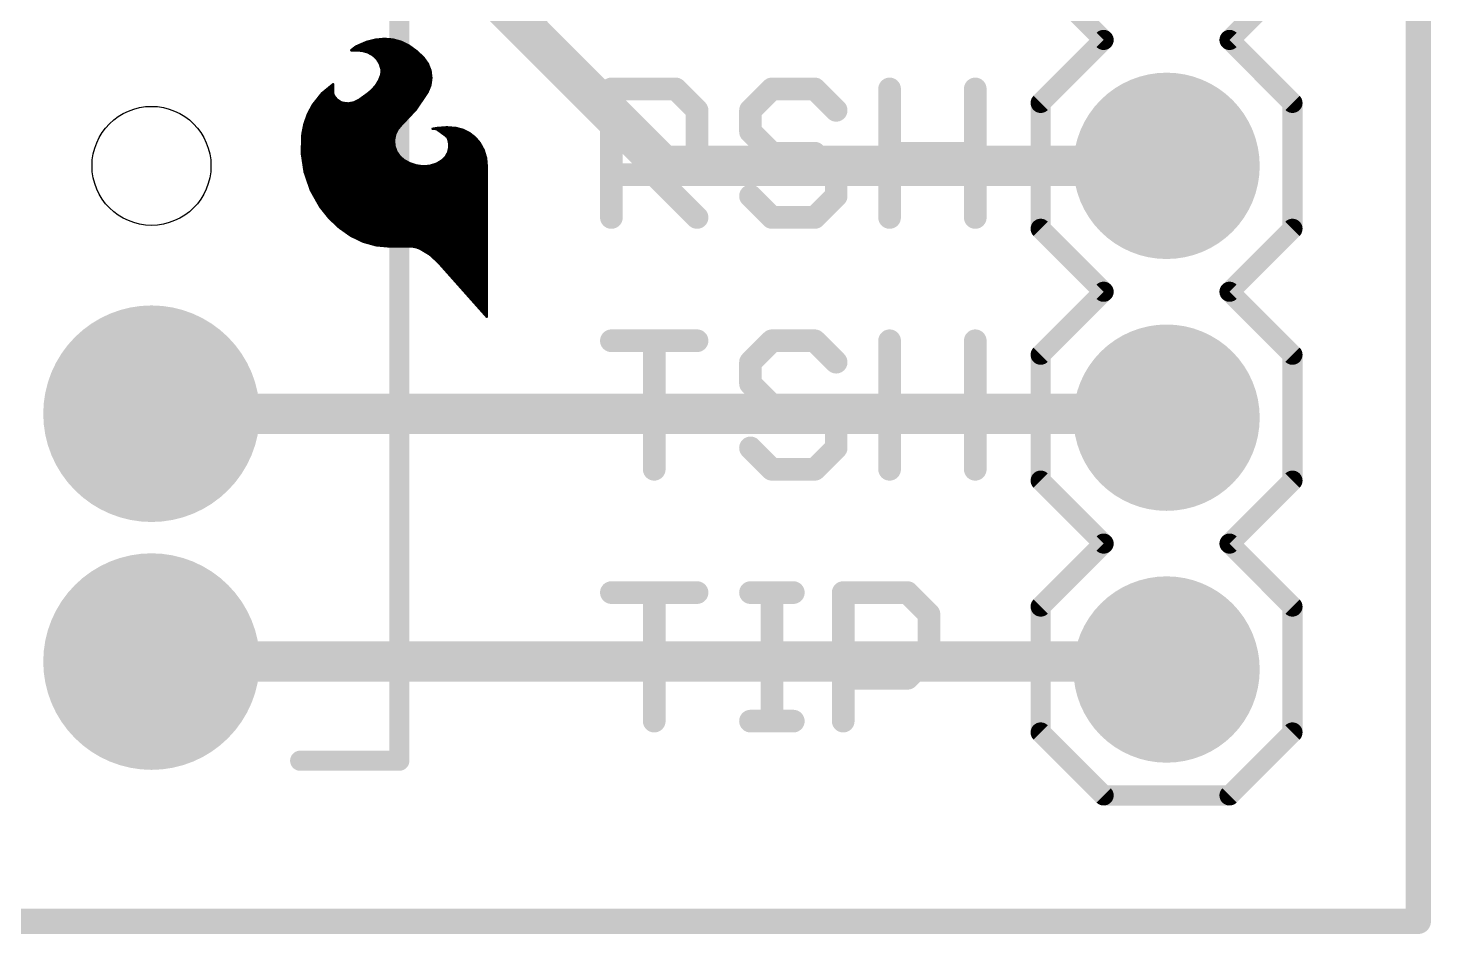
# Model space of a CAD drawing. Extents: x -2.8 to 21.7, y -0.1 to 15.4.
# Drawn here: x 7.56 to 21.72, y -0.13 to 9.01 of the extents above; entities that cross this region are included whole.
import ezdxf

# ---------------------------------------------------------------- set-up
doc = ezdxf.new("R2010")
doc.units = 0
for name, color, linetype in [('1', 12, 'CONTINUOUS'), ('16', 132, 'CONTINUOUS'), ('17', 110, 'CONTINUOUS'), ('20', 53, 'CONTINUOUS'), ('21', 41, 'CONTINUOUS'), ('22', 40, 'CONTINUOUS'), ('24', 53, 'CONTINUOUS'), ('51', 53, 'CONTINUOUS')]:
    doc.layers.add(name, color=color, linetype=linetype)

# ---------------------------------------------------------------- blocks, each defined once
blk = doc.blocks.new('RECT')
blk.add_solid([(-0.5, -0.5), (0.5, -0.5), (-0.5, 0.5), (0.5, 0.5)])
blk = doc.blocks.new('ROUNDP')
at = {"const_width": 0.5}
blk.add_lwpolyline([(0, -0.25, 1), (0, 0.25, 1), (0, -0.25)], format="xyb", dxfattribs=at)

msp = doc.modelspace()

# ---------------------------------------------------------------- linework, layer by layer
at = {"layer": '1'}
for points, const_width in [([(21.59, 15.24), (21.59, 0)], 0.254), ([(11.47, 10.12), (13.97, 7.62)], 0.4064), ([(13.97, 7.62), (19.05, 7.62)], 0.4064), ([(8.81, 5.12), (19.01, 5.12)], 0.4064), ([(19.01, 5.12), (19.05, 5.08)], 0.4064), ([(8.81, 2.62), (18.97, 2.62)], 0.4064), ([(18.97, 2.62), (19.05, 2.54)], 0.4064), ([(21.59, 0), (0, 0)], 0.254)]:
    msp.add_lwpolyline(points, dxfattribs=dict(at, const_width=const_width))
for points, const_width in [([(13.97, 7.7216, 1), (13.97, 7.5184)], 0.2032), ([(13.8982, 7.5482, 1), (14.0418, 7.6918)], 0.2032), ([(19.05, 7.5184, 1), (19.05, 7.7216)], 0.2032), ([(8.81, 5.2216, 1), (8.81, 5.0184)], 0.2032), ([(19.0818, 5.1918, 1), (18.9382, 5.0482)], 0.2032), ([(18.9782, 5.0082, 1), (19.1218, 5.1518)], 0.2032), ([(19.01, 5.0184, 1), (19.01, 5.2216)], 0.2032), ([(8.81, 2.7216, 1), (8.81, 2.5184)], 0.2032), ([(19.0418, 2.6918, 1), (18.8982, 2.5482)], 0.2032), ([(18.97, 2.5184, 1), (18.97, 2.7216)], 0.2032), ([(18.9782, 2.4682, 1), (19.1218, 2.6118)], 0.2032), ([(21.5265, 0, 1), (21.6535, 0)], 0.127), ([(21.59, -0.0635, 1), (21.59, 0.0635)], 0.127)]:
    msp.add_lwpolyline(points, format="xyb", dxfattribs=dict(at, const_width=const_width))
at = {"layer": '16', "const_width": 0.2032}
for points in [[(21.59, 0), (21.59, 15.24)], [(0, 0), (21.59, 0)]]:
    msp.add_lwpolyline(points, dxfattribs=at)
at = {"layer": '16', "const_width": 0.1016}
for points in [[(21.5392, 0, 1), (21.6408, 0)], [(21.59, -0.0508, 1), (21.59, 0.0508)]]:
    msp.add_lwpolyline(points, format="xyb", dxfattribs=at)
at = {"layer": '20', "const_width": 0.2032}
for points in [[(21.59, 0), (21.59, 15.24)], [(0, 0), (21.59, 0)]]:
    msp.add_lwpolyline(points, dxfattribs=at)
at = {"layer": '20', "const_width": 0.1016}
for points in [[(21.5392, 0, 1), (21.6408, 0)], [(21.59, -0.0508, 1), (21.59, 0.0508)]]:
    msp.add_lwpolyline(points, format="xyb", dxfattribs=at)
at = {"layer": '20'}
msp.add_circle((8.81, 7.62), 0.6, dxfattribs=at)
at = {"layer": '21'}
for points, const_width in [([(11.31, 13.62), (11.31, 1.62)], 0.2032), ([(18.415, 8.89), (17.78, 9.525)], 0.2032), ([(20.32, 9.525), (19.685, 8.89)], 0.2032), ([(17.78, 8.255), (18.415, 8.89)], 0.2032), ([(19.685, 8.89), (20.32, 8.255)], 0.2032), ([(13.4493, 7.0993), (13.4493, 8.3958)], 0.2286), ([(13.4493, 8.3958), (14.0976, 8.3958)], 0.2286), ([(14.0976, 8.3958), (14.3136, 8.1797)], 0.2286), ([(15.0687, 8.3958), (14.8526, 8.1797)], 0.2286), ([(15.5008, 8.3958), (15.0687, 8.3958)], 0.2286), ([(15.7169, 8.1797), (15.5008, 8.3958)], 0.2286), ([(16.2559, 7.0993), (16.2559, 8.3958)], 0.2286), ([(17.1202, 8.3958), (17.1202, 7.0993)], 0.2286), ([(17.78, 6.985), (17.78, 8.255)], 0.2032), ([(20.32, 8.255), (20.32, 6.985)], 0.2032), ([(14.3136, 8.1797), (14.3136, 7.7476)], 0.2286), ([(14.8526, 8.1797), (14.8526, 7.9636)], 0.2286), ([(14.8526, 7.9636), (15.0687, 7.7476)], 0.2286), ([(14.3136, 7.7476), (14.0976, 7.5315)], 0.2286), ([(15.0687, 7.7476), (15.5008, 7.7476)], 0.2286), ([(15.5008, 7.7476), (15.7169, 7.5315)], 0.2286), ([(16.2559, 7.7476), (17.1202, 7.7476)], 0.2286), ([(14.0976, 7.5315), (13.4493, 7.5315)], 0.2286), ([(13.8815, 7.5315), (14.3136, 7.0993)], 0.2286), ([(15.7169, 7.5315), (15.7169, 7.3154)], 0.2286), ([(15.0687, 7.0993), (14.8526, 7.3154)], 0.2286), ([(15.7169, 7.3154), (15.5008, 7.0993)], 0.2286), ([(15.5008, 7.0993), (15.0687, 7.0993)], 0.2286), ([(18.415, 6.35), (17.78, 6.985)], 0.2032), ([(20.32, 6.985), (19.685, 6.35)], 0.2032), ([(18.415, 6.35), (17.78, 5.715)], 0.2032), ([(20.32, 5.715), (19.685, 6.35)], 0.2032), ([(13.4493, 5.8558), (14.3136, 5.8558)], 0.2286), ([(13.8815, 4.5593), (13.8815, 5.8558)], 0.2286), ([(15.0687, 5.8558), (14.8526, 5.6397)], 0.2286), ([(15.5008, 5.8558), (15.0687, 5.8558)], 0.2286), ([(15.7169, 5.6397), (15.5008, 5.8558)], 0.2286), ([(16.2559, 4.5593), (16.2559, 5.8558)], 0.2286), ([(17.1202, 5.8558), (17.1202, 4.5593)], 0.2286), ([(17.78, 4.445), (17.78, 5.715)], 0.2032), ([(20.32, 5.715), (20.32, 4.445)], 0.2032), ([(14.8526, 5.6397), (14.8526, 5.4236)], 0.2286), ([(14.8526, 5.4236), (15.0687, 5.2076)], 0.2286), ([(15.0687, 5.2076), (15.5008, 5.2076)], 0.2286), ([(15.5008, 5.2076), (15.7169, 4.9915)], 0.2286), ([(16.2559, 5.2076), (17.1202, 5.2076)], 0.2286), ([(15.7169, 4.9915), (15.7169, 4.7754)], 0.2286), ([(15.0687, 4.5593), (14.8526, 4.7754)], 0.2286), ([(15.7169, 4.7754), (15.5008, 4.5593)], 0.2286), ([(15.5008, 4.5593), (15.0687, 4.5593)], 0.2286), ([(18.415, 3.81), (17.78, 4.445)], 0.2032), ([(20.32, 4.445), (19.685, 3.81)], 0.2032), ([(17.78, 3.175), (18.415, 3.81)], 0.2032), ([(19.685, 3.81), (20.32, 3.175)], 0.2032), ([(13.4493, 3.3158), (14.3136, 3.3158)], 0.2286), ([(13.8815, 2.0193), (13.8815, 3.3158)], 0.2286), ([(14.8526, 3.3158), (15.2847, 3.3158)], 0.2286), ([(15.0687, 2.0193), (15.0687, 3.3158)], 0.2286), ([(15.7881, 2.0193), (15.7881, 3.3158)], 0.2286), ([(15.7881, 3.3158), (16.4364, 3.3158)], 0.2286), ([(16.4364, 3.3158), (16.6524, 3.0997)], 0.2286), ([(17.78, 1.905), (17.78, 3.175)], 0.2032), ([(20.32, 3.175), (20.32, 1.905)], 0.2032), ([(16.6524, 3.0997), (16.6524, 2.6676)], 0.2286), ([(16.6524, 2.6676), (16.4364, 2.4515)], 0.2286), ([(16.4364, 2.4515), (15.7881, 2.4515)], 0.2286), ([(14.8526, 2.0193), (15.2847, 2.0193)], 0.2286), ([(18.415, 1.27), (17.78, 1.905)], 0.2032), ([(20.32, 1.905), (19.685, 1.27)], 0.2032), ([(11.31, 1.62), (10.31, 1.62)], 0.2032), ([(19.685, 1.27), (18.415, 1.27)], 0.2032)]:
    msp.add_lwpolyline(points, dxfattribs=dict(at, const_width=const_width))
for points, const_width in [([(18.4509, 8.8541, 1), (18.3791, 8.9259)], 0.1016), ([(18.3791, 8.8541, 1), (18.4509, 8.9259)], 0.1016), ([(19.7209, 8.9259, 1), (19.6491, 8.8541)], 0.1016), ([(19.6491, 8.9259, 1), (19.7209, 8.8541)], 0.1016), ([(13.4493, 8.453, 1), (13.4493, 8.3387)], 0.1143), ([(13.5065, 8.3958, 1), (13.3922, 8.3958)], 0.1143), ([(14.138, 8.4362, 1), (14.0571, 8.3554)], 0.1143), ([(14.0976, 8.3387, 1), (14.0976, 8.453)], 0.1143), ([(15.0687, 8.453, 1), (15.0687, 8.3387)], 0.1143), ([(15.1091, 8.3554, 1), (15.0283, 8.4362)], 0.1143), ([(15.5412, 8.4362, 1), (15.4604, 8.3554)], 0.1143), ([(15.5008, 8.3387, 1), (15.5008, 8.453)], 0.1143), ([(16.313, 8.3958, 1), (16.1987, 8.3958)], 0.1143), ([(17.1773, 8.3958, 1), (17.063, 8.3958)], 0.1143), ([(17.8308, 8.255, 1), (17.7292, 8.255)], 0.1016), ([(20.3708, 8.255, 1), (20.2692, 8.255)], 0.1016), ([(14.3708, 8.1797, 1), (14.2565, 8.1797)], 0.1143), ([(14.2732, 8.1393, 1), (14.354, 8.2201)], 0.1143), ([(14.9097, 8.1797, 1), (14.7954, 8.1797)], 0.1143), ([(14.8122, 8.2201, 1), (14.893, 8.1393)], 0.1143), ([(15.6765, 8.1393, 1), (15.7573, 8.2201)], 0.1143), ([(17.7441, 8.2909, 1), (17.8159, 8.2191)], 0.1016), ([(20.2841, 8.2191, 1), (20.3559, 8.2909)], 0.1016), ([(14.893, 8.004, 1), (14.8122, 7.9232)], 0.1143), ([(14.7954, 7.9636, 1), (14.9097, 7.9636)], 0.1143), ([(14.2565, 7.7476, 1), (14.3708, 7.7476)], 0.1143), ([(14.354, 7.7071, 1), (14.2732, 7.788)], 0.1143), ([(15.0687, 7.8047, 1), (15.0687, 7.6904)], 0.1143), ([(15.0283, 7.7071, 1), (15.1091, 7.788)], 0.1143), ([(15.5412, 7.788, 1), (15.4604, 7.7071)], 0.1143), ([(15.5008, 7.6904, 1), (15.5008, 7.8047)], 0.1143), ([(16.2559, 7.8047, 1), (16.2559, 7.6904)], 0.1143), ([(17.1202, 7.6904, 1), (17.1202, 7.8047)], 0.1143), ([(13.4493, 7.5886, 1), (13.4493, 7.4743)], 0.1143), ([(13.9219, 7.5719, 1), (13.8411, 7.4911)], 0.1143), ([(14.0976, 7.4743, 1), (14.0976, 7.5886)], 0.1143), ([(15.7741, 7.5315, 1), (15.6598, 7.5315)], 0.1143), ([(14.0571, 7.5719, 1), (14.138, 7.4911)], 0.1143), ([(15.6765, 7.4911, 1), (15.7573, 7.5719)], 0.1143), ([(14.893, 7.3558, 1), (14.8122, 7.275)], 0.1143), ([(15.6598, 7.3154, 1), (15.7741, 7.3154)], 0.1143), ([(15.7573, 7.275, 1), (15.6765, 7.3558)], 0.1143), ([(13.3922, 7.0993, 1), (13.5065, 7.0993)], 0.1143), ([(14.2732, 7.0589, 1), (14.354, 7.1397)], 0.1143), ([(15.0687, 7.1565, 1), (15.0687, 7.0422)], 0.1143), ([(15.0283, 7.0589, 1), (15.1091, 7.1397)], 0.1143), ([(15.4604, 7.1397, 1), (15.5412, 7.0589)], 0.1143), ([(15.5008, 7.0422, 1), (15.5008, 7.1565)], 0.1143), ([(16.1987, 7.0993, 1), (16.313, 7.0993)], 0.1143), ([(17.063, 7.0993, 1), (17.1773, 7.0993)], 0.1143), ([(17.8159, 7.0209, 1), (17.7441, 6.9491)], 0.1016), ([(20.3559, 6.9491, 1), (20.2841, 7.0209)], 0.1016), ([(17.7292, 6.985, 1), (17.8308, 6.985)], 0.1016), ([(20.2692, 6.985, 1), (20.3708, 6.985)], 0.1016), ([(18.4509, 6.3141, 1), (18.3791, 6.3859)], 0.1016), ([(18.3791, 6.3141, 1), (18.4509, 6.3859)], 0.1016), ([(19.7209, 6.3859, 1), (19.6491, 6.3141)], 0.1016), ([(19.6491, 6.3859, 1), (19.7209, 6.3141)], 0.1016), ([(13.4493, 5.913, 1), (13.4493, 5.7987)], 0.1143), ([(13.9386, 5.8558, 1), (13.8243, 5.8558)], 0.1143), ([(14.3136, 5.7987, 1), (14.3136, 5.913)], 0.1143), ([(15.0687, 5.913, 1), (15.0687, 5.7987)], 0.1143), ([(15.1091, 5.8154, 1), (15.0283, 5.8962)], 0.1143), ([(15.5412, 5.8962, 1), (15.4604, 5.8154)], 0.1143), ([(15.5008, 5.7987, 1), (15.5008, 5.913)], 0.1143), ([(16.313, 5.8558, 1), (16.1987, 5.8558)], 0.1143), ([(17.1773, 5.8558, 1), (17.063, 5.8558)], 0.1143), ([(17.8308, 5.715, 1), (17.7292, 5.715)], 0.1016), ([(20.3708, 5.715, 1), (20.2692, 5.715)], 0.1016), ([(14.9097, 5.6397, 1), (14.7954, 5.6397)], 0.1143), ([(14.8122, 5.6801, 1), (14.893, 5.5993)], 0.1143), ([(15.6765, 5.5993, 1), (15.7573, 5.6801)], 0.1143), ([(17.7441, 5.7509, 1), (17.8159, 5.6791)], 0.1016), ([(20.2841, 5.6791, 1), (20.3559, 5.7509)], 0.1016), ([(14.893, 5.464, 1), (14.8122, 5.3832)], 0.1143), ([(14.7954, 5.4236, 1), (14.9097, 5.4236)], 0.1143), ([(15.0687, 5.2647, 1), (15.0687, 5.1504)], 0.1143), ([(15.0283, 5.1671, 1), (15.1091, 5.248)], 0.1143), ([(15.5412, 5.248, 1), (15.4604, 5.1671)], 0.1143), ([(15.5008, 5.1504, 1), (15.5008, 5.2647)], 0.1143), ([(16.2559, 5.2647, 1), (16.2559, 5.1504)], 0.1143), ([(17.1202, 5.1504, 1), (17.1202, 5.2647)], 0.1143), ([(15.7741, 4.9915, 1), (15.6598, 4.9915)], 0.1143), ([(15.6765, 4.9511, 1), (15.7573, 5.0319)], 0.1143), ([(14.893, 4.8158, 1), (14.8122, 4.735)], 0.1143), ([(15.6598, 4.7754, 1), (15.7741, 4.7754)], 0.1143), ([(15.7573, 4.735, 1), (15.6765, 4.8158)], 0.1143), ([(15.0687, 4.6165, 1), (15.0687, 4.5022)], 0.1143), ([(15.5008, 4.5022, 1), (15.5008, 4.6165)], 0.1143), ([(13.8243, 4.5593, 1), (13.9386, 4.5593)], 0.1143), ([(15.0283, 4.5189, 1), (15.1091, 4.5997)], 0.1143), ([(15.4604, 4.5997, 1), (15.5412, 4.5189)], 0.1143), ([(16.1987, 4.5593, 1), (16.313, 4.5593)], 0.1143), ([(17.063, 4.5593, 1), (17.1773, 4.5593)], 0.1143), ([(17.8159, 4.4809, 1), (17.7441, 4.4091)], 0.1016), ([(20.3559, 4.4091, 1), (20.2841, 4.4809)], 0.1016), ([(17.7292, 4.445, 1), (17.8308, 4.445)], 0.1016), ([(20.2692, 4.445, 1), (20.3708, 4.445)], 0.1016), ([(18.4509, 3.7741, 1), (18.3791, 3.8459)], 0.1016), ([(18.3791, 3.7741, 1), (18.4509, 3.8459)], 0.1016), ([(19.7209, 3.8459, 1), (19.6491, 3.7741)], 0.1016), ([(19.6491, 3.8459, 1), (19.7209, 3.7741)], 0.1016), ([(13.4493, 3.373, 1), (13.4493, 3.2587)], 0.1143), ([(13.9386, 3.3158, 1), (13.8243, 3.3158)], 0.1143), ([(14.3136, 3.2587, 1), (14.3136, 3.373)], 0.1143), ([(14.8526, 3.373, 1), (14.8526, 3.2587)], 0.1143), ([(15.1258, 3.3158, 1), (15.0115, 3.3158)], 0.1143), ([(15.2847, 3.2587, 1), (15.2847, 3.373)], 0.1143), ([(15.7881, 3.373, 1), (15.7881, 3.2587)], 0.1143), ([(15.8452, 3.3158, 1), (15.7309, 3.3158)], 0.1143), ([(16.4768, 3.3562, 1), (16.3959, 3.2754)], 0.1143), ([(16.4364, 3.2587, 1), (16.4364, 3.373)], 0.1143), ([(17.8308, 3.175, 1), (17.7292, 3.175)], 0.1016), ([(17.7441, 3.2109, 1), (17.8159, 3.1391)], 0.1016), ([(20.3708, 3.175, 1), (20.2692, 3.175)], 0.1016), ([(20.2841, 3.1391, 1), (20.3559, 3.2109)], 0.1016), ([(16.7096, 3.0997, 1), (16.5953, 3.0997)], 0.1143), ([(16.612, 3.0593, 1), (16.6928, 3.1401)], 0.1143), ([(16.5953, 2.6676, 1), (16.7096, 2.6676)], 0.1143), ([(16.6928, 2.6271, 1), (16.612, 2.708)], 0.1143), ([(15.7881, 2.5086, 1), (15.7881, 2.3943)], 0.1143), ([(16.3959, 2.4919, 1), (16.4768, 2.4111)], 0.1143), ([(16.4364, 2.3943, 1), (16.4364, 2.5086)], 0.1143), ([(14.8526, 2.0765, 1), (14.8526, 1.9622)], 0.1143), ([(15.2847, 1.9622, 1), (15.2847, 2.0765)], 0.1143), ([(13.8243, 2.0193, 1), (13.9386, 2.0193)], 0.1143), ([(15.0115, 2.0193, 1), (15.1258, 2.0193)], 0.1143), ([(15.7309, 2.0193, 1), (15.8452, 2.0193)], 0.1143), ([(17.8159, 1.9409, 1), (17.7441, 1.8691)], 0.1016), ([(20.3559, 1.8691, 1), (20.2841, 1.9409)], 0.1016), ([(17.7292, 1.905, 1), (17.8308, 1.905)], 0.1016), ([(20.2692, 1.905, 1), (20.3708, 1.905)], 0.1016), ([(10.31, 1.6708, 1), (10.31, 1.5692)], 0.1016), ([(11.31, 1.5692, 1), (11.31, 1.6708)], 0.1016), ([(11.2592, 1.62, 1), (11.3608, 1.62)], 0.1016), ([(18.415, 1.3208, 1), (18.415, 1.2192)], 0.1016), ([(18.3791, 1.2341, 1), (18.4509, 1.3059)], 0.1016), ([(19.6491, 1.3059, 1), (19.7209, 1.2341)], 0.1016), ([(19.685, 1.2192, 1), (19.685, 1.3208)], 0.1016)]:
    msp.add_lwpolyline(points, format="xyb", dxfattribs=dict(at, const_width=const_width))
at = {"layer": '22', "const_width": 0.0254}
for points in [[(10.8864, 8.7859), (10.8254, 8.7859)], [(10.8254, 8.7859), (10.8255, 8.7859)], [(10.8255, 8.7859), (10.828, 8.7884)], [(10.828, 8.7884), (10.8715, 8.8222)], [(10.828, 8.7884), (11.467, 8.7884)], [(10.8606, 8.8138), (11.4318, 8.8138)], [(10.8715, 8.8222), (10.9219, 8.8443)], [(10.9393, 8.78), (10.8864, 8.7859)], [(10.9103, 8.8392), (11.3918, 8.8392)], [(10.9219, 8.8443), (10.9575, 8.8595)], [(10.9905, 8.7655), (10.9393, 8.78)], [(10.9575, 8.8595), (10.9804, 8.8697)], [(10.969, 8.8646), (11.3408, 8.8646)], [(10.9804, 8.8697), (11.0682, 8.8917)], [(11.0413, 8.7385), (10.9905, 8.7655)], [(10.9952, 8.763), (11.4981, 8.763)], [(11.0616, 8.89), (11.258, 8.89)], [(11.0682, 8.8917), (11.1582, 8.9002)], [(11.1582, 8.9002), (11.2451, 8.8936)], [(11.2451, 8.8936), (11.3291, 8.8704)], [(11.3291, 8.8704), (11.4071, 8.8316)], [(11.4071, 8.8316), (11.4848, 8.7756)], [(11.4848, 8.7756), (11.5544, 8.7097)], [(11.0833, 8.6993), (11.0413, 8.7385)], [(11.0423, 8.7376), (11.5249, 8.7376)], [(11.0694, 8.7122), (11.5518, 8.7122)], [(11.1136, 8.6504), (11.0833, 8.6993)], [(11.091, 8.6868), (11.5708, 8.6868)], [(11.1068, 8.6614), (11.5889, 8.6614)], [(11.1302, 8.5954), (11.1136, 8.6504)], [(11.118, 8.636), (11.6027, 8.636)], [(11.5544, 8.7097), (11.5975, 8.6493)], [(11.5975, 8.6493), (11.6243, 8.5801)], [(11.1036, 8.4778), (11.1251, 8.5293)], [(11.106, 8.4836), (11.6298, 8.4836)], [(11.1166, 8.509), (11.6326, 8.509)], [(11.1251, 8.5293), (11.1316, 8.562)], [(11.1256, 8.6106), (11.6125, 8.6106)], [(11.1261, 8.5344), (11.6296, 8.5344)], [(11.1316, 8.562), (11.1302, 8.5954)], [(11.1306, 8.5852), (11.6223, 8.5852)], [(11.1312, 8.5598), (11.6267, 8.5598)], [(11.6329, 8.5064), (11.623, 8.4329)], [(11.6243, 8.5801), (11.6329, 8.5064)], [(10.4393, 8.2372), (10.5299, 8.3509)], [(10.5299, 8.3509), (10.6425, 8.443)], [(10.5369, 8.3566), (10.6425, 8.3566)], [(10.5679, 8.382), (10.6425, 8.382)], [(10.599, 8.4074), (10.6425, 8.4074)], [(10.63, 8.4328), (10.6425, 8.4328)], [(10.6425, 8.443), (10.6425, 8.3541)], [(10.6425, 8.3541), (10.6445, 8.3396)], [(10.6445, 8.3396), (10.6502, 8.3261)], [(10.9042, 8.2855), (10.9956, 8.3515)], [(10.9956, 8.3515), (11.038, 8.3879)], [(11.0015, 8.3566), (11.5899, 8.3566)], [(11.0311, 8.382), (11.6022, 8.382)], [(11.038, 8.3879), (11.0743, 8.4303)], [(11.0547, 8.4074), (11.6126, 8.4074)], [(11.0743, 8.4303), (11.1036, 8.4778)], [(11.0758, 8.4328), (11.6229, 8.4328)], [(11.0915, 8.4582), (11.6264, 8.4582)], [(11.595, 8.3642), (11.4764, 8.1884)], [(11.623, 8.4329), (11.595, 8.3642)], [(10.3892, 8.1438), (10.4393, 8.2372)], [(10.4216, 8.2042), (11.4871, 8.2042)], [(10.4352, 8.2296), (11.5042, 8.2296)], [(10.4535, 8.255), (10.7391, 8.255)], [(10.4737, 8.2804), (10.6929, 8.2804)], [(10.494, 8.3058), (10.6666, 8.3058)], [(10.5142, 8.3312), (10.648, 8.3312)], [(10.6502, 8.3261), (10.6798, 8.2894)], [(10.6798, 8.2894), (10.7187, 8.2626)], [(10.7187, 8.2626), (10.7391, 8.255)], [(10.7391, 8.255), (10.7963, 8.2489)], [(10.7963, 8.2489), (10.8529, 8.2593)], [(10.8296, 8.255), (11.5213, 8.255)], [(10.8529, 8.2593), (10.9042, 8.2855)], [(10.8942, 8.2804), (11.5385, 8.2804)], [(10.9323, 8.3058), (11.5556, 8.3058)], [(10.9675, 8.3312), (11.5727, 8.3312)], [(10.3534, 8.044), (10.3892, 8.1438)], [(10.3653, 8.0772), (11.3716, 8.0772)], [(10.3744, 8.1026), (11.3956, 8.1026)], [(10.3835, 8.128), (11.4195, 8.128)], [(10.3943, 8.1534), (11.4434, 8.1534)], [(10.408, 8.1788), (11.4674, 8.1788)], [(11.4764, 8.1884), (11.3309, 8.034)], [(10.3267, 7.7472), (10.3327, 7.94)], [(10.3322, 7.9248), (11.2651, 7.9248)], [(10.3327, 7.94), (10.3534, 8.044)], [(10.3347, 7.9502), (11.274, 7.9502)], [(10.3398, 7.9756), (11.2862, 7.9756)], [(10.3448, 8.001), (11.3028, 8.001)], [(10.3499, 8.0264), (11.3244, 8.0264)], [(10.3562, 8.0518), (11.3477, 8.0518)], [(11.2671, 7.9358), (11.2564, 7.8777)], [(11.2926, 7.9891), (11.2671, 7.9358)], [(11.3309, 8.034), (11.2926, 7.9891)], [(11.6458, 7.9934), (11.6941, 8.001)], [(11.6635, 7.9951), (11.6458, 7.9934)], [(11.6809, 7.9916), (11.6635, 7.9951)], [(11.6966, 7.9832), (11.6809, 7.9916)], [(11.6941, 8.001), (11.7881, 8.0084)], [(11.6941, 8.001), (11.8821, 8.001)], [(11.7805, 7.9223), (11.6966, 7.9832)], [(11.7071, 7.9756), (11.9661, 7.9756)], [(11.7421, 7.9502), (12.0172, 7.9502)], [(11.7771, 7.9248), (12.0498, 7.9248)], [(11.7943, 7.9089), (11.7805, 7.9223)], [(11.7881, 8.0084), (11.8821, 8.001)], [(11.8821, 8.001), (11.952, 7.9826)], [(11.952, 7.9826), (12.0168, 7.9505)], [(12.0168, 7.9505), (12.0738, 7.9061)], [(10.3275, 7.7724), (11.2773, 7.7724)], [(10.3283, 7.7978), (11.2684, 7.7978)], [(10.329, 7.8232), (11.2606, 7.8232)], [(10.3298, 7.8486), (11.2586, 7.8486)], [(10.3306, 7.874), (11.2567, 7.874)], [(10.3314, 7.8994), (11.2604, 7.8994)], [(11.2564, 7.8777), (11.261, 7.8188)], [(11.261, 7.8188), (11.2806, 7.7631)], [(11.8033, 7.8918), (11.7943, 7.9089)], [(11.7993, 7.8994), (12.0796, 7.8994)], [(11.8132, 7.8473), (11.8033, 7.8918)], [(11.8033, 7.7572), (11.8132, 7.8017)], [(11.8067, 7.7724), (12.1626, 7.7724)], [(11.8073, 7.874), (12.1012, 7.874)], [(11.8124, 7.7978), (12.15, 7.7978)], [(11.8129, 7.8486), (12.1222, 7.8486)], [(11.8132, 7.8017), (11.8132, 7.8473)], [(11.8132, 7.8232), (12.1361, 7.8232)], [(12.0738, 7.9061), (12.1208, 7.8511)], [(12.1208, 7.8511), (12.1609, 7.7779)], [(12.1609, 7.7779), (12.1849, 7.698)], [(10.3555, 7.5565), (10.3267, 7.7472)], [(10.3267, 7.747), (11.2916, 7.747)], [(10.3305, 7.7216), (11.309, 7.7216)], [(10.3344, 7.6962), (11.3351, 7.6962)], [(10.3382, 7.6708), (11.3683, 7.6708)], [(10.3421, 7.6454), (11.4155, 7.6454)], [(11.2806, 7.7631), (11.314, 7.7144)], [(11.314, 7.7144), (11.3588, 7.6759)], [(11.3588, 7.6759), (11.4152, 7.6455)], [(11.4152, 7.6455), (11.4759, 7.625)], [(11.6132, 7.6186), (11.684, 7.6402)], [(11.684, 7.6402), (11.7474, 7.6784)], [(11.6926, 7.6454), (12.1893, 7.6454)], [(11.7348, 7.6708), (12.1872, 7.6708)], [(11.7474, 7.6784), (11.7811, 7.7138)], [(11.7644, 7.6962), (12.1851, 7.6962)], [(11.7811, 7.7138), (11.8033, 7.7572)], [(11.7851, 7.7216), (12.1779, 7.7216)], [(11.7981, 7.747), (12.1702, 7.747)], [(12.1849, 7.698), (12.1919, 7.6149)], [(10.3459, 7.62), (11.5072, 7.62)], [(10.3498, 7.5946), (12.1919, 7.5946)], [(10.3536, 7.5692), (12.1919, 7.5692)], [(10.4183, 7.3741), (10.3555, 7.5565)], [(10.3599, 7.5438), (12.1919, 7.5438)], [(10.3686, 7.5184), (12.1919, 7.5184)], [(10.3774, 7.493), (12.1919, 7.493)], [(11.4759, 7.625), (11.5392, 7.6149)], [(11.5392, 7.6149), (11.6132, 7.6186)], [(11.6178, 7.62), (12.1915, 7.62)], [(12.1919, 7.6149), (12.1919, 6.0985)], [(10.3861, 7.4676), (12.1919, 7.4676)], [(10.3949, 7.4422), (12.1919, 7.4422)], [(10.4036, 7.4168), (12.1919, 7.4168)], [(10.4124, 7.3914), (12.1919, 7.3914)], [(10.513, 7.206), (10.4183, 7.3741)], [(10.4229, 7.366), (12.1919, 7.366)], [(10.4372, 7.3406), (12.1919, 7.3406)], [(10.4515, 7.3152), (12.1919, 7.3152)], [(10.4658, 7.2898), (12.1919, 7.2898)], [(10.4801, 7.2644), (12.1919, 7.2644)], [(10.4944, 7.239), (12.1919, 7.239)], [(10.5087, 7.2136), (12.1919, 7.2136)], [(10.6014, 7.0953), (10.513, 7.206)], [(10.5272, 7.1882), (12.1919, 7.1882)], [(10.5475, 7.1628), (12.1919, 7.1628)], [(10.5678, 7.1374), (12.1919, 7.1374)], [(10.5881, 7.112), (12.1919, 7.112)], [(10.7046, 6.9981), (10.6014, 7.0953)], [(10.6107, 7.0866), (12.1919, 7.0866)], [(10.6376, 7.0612), (12.1919, 7.0612)], [(10.6646, 7.0358), (12.1919, 7.0358)], [(10.6915, 7.0104), (12.1919, 7.0104)], [(10.8203, 6.9164), (10.7046, 6.9981)], [(10.7232, 6.985), (12.1919, 6.985)], [(10.7591, 6.9596), (12.1919, 6.9596)], [(10.7951, 6.9342), (12.1919, 6.9342)], [(10.9433, 6.8564), (10.8203, 6.9164)], [(10.8359, 6.9088), (12.1919, 6.9088)], [(10.888, 6.8834), (12.1919, 6.8834)], [(10.9401, 6.858), (12.1919, 6.858)], [(11.0752, 6.8196), (10.9433, 6.8564)], [(11.0286, 6.8326), (12.1919, 6.8326)], [(11.2115, 6.8072), (11.0752, 6.8196)], [(11.4401, 6.8072), (11.2115, 6.8072)], [(11.2115, 6.8072), (12.1919, 6.8072)], [(11.4791, 6.8004), (11.4401, 6.8072)], [(11.5163, 6.7869), (11.4791, 6.8004)], [(11.6175, 6.7267), (11.5163, 6.7869)], [(11.5249, 6.7818), (12.1919, 6.7818)], [(11.5676, 6.7564), (12.1919, 6.7564)], [(11.6103, 6.731), (12.1919, 6.731)], [(11.7043, 6.6472), (11.6175, 6.7267)], [(11.6406, 6.7056), (12.1919, 6.7056)], [(11.6683, 6.6802), (12.1919, 6.6802)], [(11.696, 6.6548), (12.1919, 6.6548)], [(12.1919, 6.0985), (11.7043, 6.6472)], [(11.7201, 6.6294), (12.1919, 6.6294)], [(11.7427, 6.604), (12.1919, 6.604)], [(11.7653, 6.5786), (12.1919, 6.5786)], [(11.7878, 6.5532), (12.1919, 6.5532)], [(11.8104, 6.5278), (12.1919, 6.5278)], [(11.833, 6.5024), (12.1919, 6.5024)], [(11.8556, 6.477), (12.1919, 6.477)], [(11.8781, 6.4516), (12.1919, 6.4516)], [(11.9007, 6.4262), (12.1919, 6.4262)], [(11.9233, 6.4008), (12.1919, 6.4008)], [(11.9458, 6.3754), (12.1919, 6.3754)], [(11.9684, 6.35), (12.1919, 6.35)], [(11.991, 6.3246), (12.1919, 6.3246)], [(12.0136, 6.2992), (12.1919, 6.2992)], [(12.0361, 6.2738), (12.1919, 6.2738)], [(12.0587, 6.2484), (12.1919, 6.2484)], [(12.0813, 6.223), (12.1919, 6.223)], [(12.1038, 6.1976), (12.1919, 6.1976)], [(12.1264, 6.1722), (12.1919, 6.1722)], [(12.149, 6.1468), (12.1919, 6.1468)], [(12.1716, 6.1214), (12.1919, 6.1214)]]:
    msp.add_lwpolyline(points, dxfattribs=at)
at = {"layer": '22', "const_width": 0.0127}
for points in [[(10.8254, 8.7922, 1), (10.8254, 8.7796)], [(10.8254, 8.7922, 1), (10.8254, 8.7796)], [(10.821, 8.7904, 1), (10.83, 8.7814)], [(10.828, 8.7948, 1), (10.828, 8.7821)], [(10.8241, 8.7934, 1), (10.8319, 8.7834)], [(10.8325, 8.7839, 1), (10.8235, 8.7929)], [(10.8255, 8.7796, 1), (10.8255, 8.7922)], [(10.8606, 8.8201, 1), (10.8606, 8.8075)], [(10.8689, 8.828, 1), (10.874, 8.8164)], [(10.8754, 8.8172, 1), (10.8676, 8.8272)], [(10.8871, 8.7922, 1), (10.8857, 8.7796)], [(10.8864, 8.7796, 1), (10.8864, 8.7922)], [(10.9103, 8.8455, 1), (10.9103, 8.8329)], [(10.9194, 8.8501, 1), (10.9244, 8.8385)], [(10.9244, 8.8385, 1), (10.9194, 8.8501)], [(10.941, 8.7861, 1), (10.9376, 8.7739)], [(10.9386, 8.7737, 1), (10.94, 8.7863)], [(10.9549, 8.8653, 1), (10.9601, 8.8537)], [(10.96, 8.8537, 1), (10.955, 8.8653)], [(10.969, 8.871, 1), (10.969, 8.8583)], [(10.9789, 8.8759, 1), (10.9819, 8.8635)], [(10.983, 8.8639, 1), (10.9778, 8.8755)], [(10.9935, 8.7711, 1), (10.9875, 8.7599)], [(10.9888, 8.7594, 1), (10.9922, 8.7716)], [(10.9952, 8.7693, 1), (10.9952, 8.7567)], [(11.0616, 8.8963, 1), (11.0616, 8.8837)], [(11.0675, 8.898, 1), (11.0688, 8.8853)], [(11.0697, 8.8855, 1), (11.0666, 8.8978)], [(11.1587, 8.9065, 1), (11.1577, 8.8939)], [(11.1588, 8.8939, 1), (11.1576, 8.9065)], [(11.2468, 8.8997, 1), (11.2434, 8.8875)], [(11.2446, 8.8872, 1), (11.2456, 8.8999)], [(11.258, 8.8837, 1), (11.258, 8.8963)], [(11.3319, 8.8761, 1), (11.3263, 8.8647)], [(11.3274, 8.8643, 1), (11.3308, 8.8765)], [(11.3408, 8.8583, 1), (11.3408, 8.871)], [(11.3918, 8.8329, 1), (11.3918, 8.8455)], [(11.4108, 8.8368, 1), (11.4034, 8.8264)], [(11.4043, 8.8259, 1), (11.4099, 8.8373)], [(11.4318, 8.8075, 1), (11.4318, 8.8201)], [(11.467, 8.7821, 1), (11.467, 8.7948)], [(11.4892, 8.7802, 1), (11.4804, 8.7709)], [(11.4811, 8.7704, 1), (11.4885, 8.7807)], [(11.4981, 8.7567, 1), (11.4981, 8.7693)], [(11.0456, 8.7432, 1), (11.0369, 8.7339)], [(11.0423, 8.7439, 1), (11.0423, 8.7313)], [(11.0383, 8.7329, 1), (11.0442, 8.7441)], [(11.0694, 8.7186, 1), (11.0694, 8.7059)], [(11.0887, 8.7026, 1), (11.0779, 8.6959)], [(11.0789, 8.6946, 1), (11.0876, 8.7039)], [(11.091, 8.6931, 1), (11.091, 8.6805)], [(11.1068, 8.6677, 1), (11.1068, 8.6551)], [(11.1197, 8.6523, 1), (11.1075, 8.6486)], [(11.1082, 8.6471, 1), (11.119, 8.6538)], [(11.118, 8.6424, 1), (11.118, 8.6297)], [(11.5249, 8.7313, 1), (11.5249, 8.7439)], [(11.5596, 8.7134, 1), (11.5492, 8.706)], [(11.55, 8.7051, 1), (11.5588, 8.7143)], [(11.5518, 8.7059, 1), (11.5518, 8.7186)], [(11.5708, 8.6805, 1), (11.5708, 8.6931)], [(11.5889, 8.6551, 1), (11.5889, 8.6677)], [(11.6035, 8.6516, 1), (11.5916, 8.647)], [(11.5924, 8.6456, 1), (11.6027, 8.653)], [(11.6027, 8.6297, 1), (11.6027, 8.6424)], [(11.106, 8.49, 1), (11.106, 8.4773)], [(11.1166, 8.5153, 1), (11.1166, 8.5027)], [(11.1189, 8.5305, 1), (11.1313, 8.5281)], [(11.131, 8.5269, 1), (11.1192, 8.5317)], [(11.1256, 8.6169, 1), (11.1256, 8.6043)], [(11.1261, 8.5407, 1), (11.1261, 8.5281)], [(11.1365, 8.5957, 1), (11.1239, 8.5951)], [(11.1241, 8.5936, 1), (11.1363, 8.5972)], [(11.1306, 8.5915, 1), (11.1306, 8.5789)], [(11.1312, 8.5662, 1), (11.1312, 8.5535)], [(11.1253, 8.5618, 1), (11.138, 8.5623)], [(11.1378, 8.5608, 1), (11.1254, 8.5633)], [(11.6125, 8.6043, 1), (11.6125, 8.6169)], [(11.6306, 8.5809, 1), (11.618, 8.5794)], [(11.6183, 8.5778, 1), (11.6302, 8.5824)], [(11.6223, 8.5789, 1), (11.6223, 8.5915)], [(11.6392, 8.5056, 1), (11.6266, 8.5073)], [(11.6266, 8.5057, 1), (11.6392, 8.5072)], [(11.6267, 8.5535, 1), (11.6267, 8.5662)], [(11.6296, 8.5281, 1), (11.6296, 8.5407)], [(11.6298, 8.4773, 1), (11.6298, 8.49)], [(11.6326, 8.5027, 1), (11.6326, 8.5153)], [(10.5259, 8.3558, 1), (10.534, 8.346)], [(10.5349, 8.347, 1), (10.525, 8.3549)], [(10.5369, 8.3629, 1), (10.5369, 8.3503)], [(10.5679, 8.3883, 1), (10.5679, 8.3757)], [(10.599, 8.4138, 1), (10.599, 8.4011)], [(10.63, 8.4391, 1), (10.63, 8.4265)], [(10.6488, 8.355, 1), (10.6362, 8.3532)], [(10.6488, 8.443, 1), (10.6362, 8.443)], [(10.6362, 8.3541, 1), (10.6488, 8.3541)], [(10.6503, 8.3421, 1), (10.6386, 8.3371)], [(10.6465, 8.4381, 1), (10.6385, 8.4479)], [(10.6425, 8.4265, 1), (10.6425, 8.4391)], [(10.6425, 8.4011, 1), (10.6425, 8.4138)], [(10.6425, 8.3757, 1), (10.6425, 8.3883)], [(10.6425, 8.3503, 1), (10.6425, 8.3629)], [(10.9915, 8.3563, 1), (10.9997, 8.3467)], [(10.9993, 8.3464, 1), (10.9919, 8.3566)], [(11.0015, 8.3629, 1), (11.0015, 8.3503)], [(11.0311, 8.3883, 1), (11.0311, 8.3757)], [(11.0331, 8.392, 1), (11.0428, 8.3838)], [(11.0421, 8.3831, 1), (11.0338, 8.3927)], [(11.0547, 8.4138, 1), (11.0547, 8.4011)], [(11.0689, 8.4336, 1), (11.0797, 8.427)], [(11.0758, 8.4391, 1), (11.0758, 8.4265)], [(11.0791, 8.4262, 1), (11.0695, 8.4344)], [(11.0915, 8.4645, 1), (11.0915, 8.4519)], [(11.0978, 8.4802, 1), (11.1095, 8.4753)], [(11.109, 8.4745, 1), (11.0982, 8.4811)], [(11.5891, 8.3666, 1), (11.6009, 8.3618)], [(11.6003, 8.3606, 1), (11.5897, 8.3678)], [(11.5899, 8.3503, 1), (11.5899, 8.3629)], [(11.6022, 8.3757, 1), (11.6022, 8.3883)], [(11.6126, 8.4011, 1), (11.6126, 8.4138)], [(11.6167, 8.4338, 1), (11.6293, 8.4321)], [(11.6288, 8.4305, 1), (11.6171, 8.4353)], [(11.6229, 8.4265, 1), (11.6229, 8.4391)], [(11.6264, 8.4519, 1), (11.6264, 8.4645)], [(10.4216, 8.2105, 1), (10.4216, 8.1979)], [(10.4352, 8.2359, 1), (10.4352, 8.2233)], [(10.4343, 8.2412, 1), (10.4443, 8.2332)], [(10.4449, 8.2342, 1), (10.4337, 8.2402)], [(10.4535, 8.2614, 1), (10.4535, 8.2487)], [(10.4737, 8.2867, 1), (10.4737, 8.2741)], [(10.494, 8.3121, 1), (10.494, 8.2995)], [(10.5142, 8.3376, 1), (10.5142, 8.3249)], [(10.6382, 8.3387, 1), (10.6508, 8.3404)], [(10.6551, 8.3301, 1), (10.6453, 8.3221)], [(10.6444, 8.3236, 1), (10.656, 8.3286)], [(10.648, 8.3249, 1), (10.648, 8.3376)], [(10.6666, 8.2995, 1), (10.6666, 8.3121)], [(10.6834, 8.2946, 1), (10.6762, 8.2841)], [(10.6749, 8.2854, 1), (10.6848, 8.2934)], [(10.6929, 8.2741, 1), (10.6929, 8.2867)], [(10.7209, 8.2686, 1), (10.7165, 8.2566)], [(10.7151, 8.2574, 1), (10.7223, 8.2678)], [(10.7398, 8.2613, 1), (10.7384, 8.2487)], [(10.7369, 8.249, 1), (10.7413, 8.261)], [(10.7391, 8.2487, 1), (10.7391, 8.2614)], [(10.7952, 8.2551, 1), (10.7975, 8.2426)], [(10.7957, 8.2425, 1), (10.797, 8.2552)], [(10.8296, 8.2614, 1), (10.8296, 8.2487)], [(10.85, 8.265, 1), (10.8558, 8.2537)], [(10.8541, 8.2531, 1), (10.8518, 8.2656)], [(10.8942, 8.2867, 1), (10.8942, 8.2741)], [(10.9005, 8.2906, 1), (10.9079, 8.2804)], [(10.9071, 8.2798, 1), (10.9013, 8.2912)], [(10.9323, 8.3121, 1), (10.9323, 8.2995)], [(10.9675, 8.3376, 1), (10.9675, 8.3249)], [(11.4871, 8.1979, 1), (11.4871, 8.2105)], [(11.5042, 8.2233, 1), (11.5042, 8.2359)], [(11.5213, 8.2487, 1), (11.5213, 8.2614)], [(11.5385, 8.2741, 1), (11.5385, 8.2867)], [(11.5556, 8.2995, 1), (11.5556, 8.3121)], [(11.5727, 8.3249, 1), (11.5727, 8.3376)], [(10.3653, 8.0836, 1), (10.3653, 8.0709)], [(10.3744, 8.109, 1), (10.3744, 8.0963)], [(10.3835, 8.1343, 1), (10.3835, 8.1217)], [(10.3836, 8.1468, 1), (10.3948, 8.1408)], [(10.3951, 8.1416, 1), (10.3832, 8.1459)], [(10.3943, 8.1597, 1), (10.3943, 8.1471)], [(10.408, 8.1852, 1), (10.408, 8.1725)], [(11.3716, 8.0709, 1), (11.3716, 8.0836)], [(11.3956, 8.0963, 1), (11.3956, 8.109)], [(11.4195, 8.1217, 1), (11.4195, 8.1343)], [(11.4434, 8.1471, 1), (11.4434, 8.1597)], [(11.4674, 8.1725, 1), (11.4674, 8.1852)], [(11.4711, 8.1919, 1), (11.4816, 8.1848)], [(11.481, 8.184, 1), (11.4718, 8.1927)], [(10.3322, 7.9312, 1), (10.3322, 7.9184)], [(10.3265, 7.9412, 1), (10.3389, 7.9388)], [(10.339, 7.9398, 1), (10.3264, 7.9402)], [(10.3347, 7.9566, 1), (10.3347, 7.9439)], [(10.3398, 7.982, 1), (10.3398, 7.9692)], [(10.3448, 8.0074, 1), (10.3448, 7.9947)], [(10.3499, 8.0328, 1), (10.3499, 8.0201)], [(10.3596, 8.0427, 1), (10.3471, 8.0452)], [(10.3474, 8.0461, 1), (10.3593, 8.0418)], [(10.3562, 8.0581, 1), (10.3562, 8.0455)], [(11.2614, 7.9385, 1), (11.2729, 7.933)], [(11.2734, 7.9346, 1), (11.2609, 7.9369)], [(11.2651, 7.9184, 1), (11.2651, 7.9312)], [(11.274, 7.9439, 1), (11.274, 7.9566)], [(11.2877, 7.9932, 1), (11.2974, 7.9849)], [(11.2862, 7.9692, 1), (11.2862, 7.982)], [(11.2983, 7.9863, 1), (11.2868, 7.9918)], [(11.3028, 7.9947, 1), (11.3028, 8.0074)], [(11.3244, 8.0201, 1), (11.3244, 8.0328)], [(11.3263, 8.0384, 1), (11.3355, 8.0296)], [(11.3357, 8.0299, 1), (11.3261, 8.0381)], [(11.3477, 8.0455, 1), (11.3477, 8.0581)], [(11.6448, 7.9997, 1), (11.6468, 7.9871)], [(11.6452, 7.9997, 1), (11.6464, 7.9871)], [(11.6648, 8.0013, 1), (11.6622, 7.9889)], [(11.6641, 7.9888, 1), (11.6629, 8.0014)], [(11.6839, 7.9972, 1), (11.6779, 7.986)], [(11.6797, 7.9854, 1), (11.6822, 7.9978)], [(11.6936, 8.0073, 1), (11.6946, 7.9947)], [(11.6941, 8.0074, 1), (11.6941, 7.9947)], [(11.7003, 7.9883, 1), (11.6929, 7.9781)], [(11.6951, 7.9947, 1), (11.6931, 8.0073)], [(11.6936, 7.9776, 1), (11.6996, 7.9888)], [(11.7071, 7.982, 1), (11.7071, 7.9692)], [(11.7421, 7.9566, 1), (11.7421, 7.9439)], [(11.7771, 7.9312, 1), (11.7771, 7.9184)], [(11.7849, 7.9268, 1), (11.7761, 7.9178)], [(11.7768, 7.9172, 1), (11.7842, 7.9274)], [(11.7886, 8.0147, 1), (11.7876, 8.002)], [(11.7886, 8.002, 1), (11.7876, 8.0147)], [(11.8837, 8.0071, 1), (11.8805, 7.9949)], [(11.8816, 7.9947, 1), (11.8826, 8.0073)], [(11.8821, 7.9947, 1), (11.8821, 8.0074)], [(11.9548, 7.9883, 1), (11.9492, 7.9769)], [(11.9504, 7.9764, 1), (11.9536, 7.9887)], [(11.9661, 7.9692, 1), (11.9661, 7.982)], [(12.0207, 7.9555, 1), (12.0129, 7.9455)], [(12.014, 7.9448, 1), (12.0196, 7.9562)], [(12.0172, 7.9439, 1), (12.0172, 7.9566)], [(12.0498, 7.9184, 1), (12.0498, 7.9312)], [(10.3275, 7.7788, 1), (10.3275, 7.766)], [(10.3283, 7.8042, 1), (10.3283, 7.7915)], [(10.329, 7.8296, 1), (10.329, 7.8168)], [(10.3298, 7.855, 1), (10.3298, 7.8422)], [(10.3306, 7.8804, 1), (10.3306, 7.8677)], [(10.3314, 7.9058, 1), (10.3314, 7.893)], [(11.2627, 7.8782, 1), (11.25, 7.8772)], [(11.2501, 7.8788, 1), (11.2626, 7.8765)], [(11.2669, 7.8209, 1), (11.255, 7.8167)], [(11.2546, 7.8183, 1), (11.2673, 7.8193)], [(11.2567, 7.8677, 1), (11.2567, 7.8804)], [(11.2586, 7.8422, 1), (11.2586, 7.855)], [(11.2604, 7.893, 1), (11.2604, 7.9058)], [(11.2606, 7.8168, 1), (11.2606, 7.8296)], [(11.2684, 7.7915, 1), (11.2684, 7.8042)], [(11.2773, 7.766, 1), (11.2773, 7.7788)], [(11.7999, 7.9118, 1), (11.7887, 7.9059)], [(11.7899, 7.9043, 1), (11.7987, 7.9134)], [(11.7993, 7.9058, 1), (11.7993, 7.893)], [(11.8095, 7.8932, 1), (11.7971, 7.8904)], [(11.7977, 7.8888, 1), (11.8089, 7.8948)], [(11.8067, 7.7788, 1), (11.8067, 7.766)], [(11.8073, 7.8804, 1), (11.8073, 7.8677)], [(11.8124, 7.8042, 1), (11.8124, 7.7915)], [(11.8129, 7.855, 1), (11.8129, 7.8422)], [(11.8132, 7.8296, 1), (11.8132, 7.8168)], [(11.8196, 7.8473, 1), (11.8069, 7.8473)], [(11.8069, 7.8017, 1), (11.8196, 7.8017)], [(11.807, 7.8459, 1), (11.8194, 7.8487)], [(11.8194, 7.8003, 1), (11.807, 7.8031)], [(12.0787, 7.9102, 1), (12.069, 7.902)], [(12.0699, 7.9011, 1), (12.0777, 7.9111)], [(12.0796, 7.893, 1), (12.0796, 7.9058)], [(12.1012, 7.8677, 1), (12.1012, 7.8804)], [(12.1264, 7.8542, 1), (12.1152, 7.848)], [(12.116, 7.847, 1), (12.1256, 7.8552)], [(12.1222, 7.8422, 1), (12.1222, 7.855)], [(12.1361, 7.8168, 1), (12.1361, 7.8296)], [(12.15, 7.7915, 1), (12.15, 7.8042)], [(12.167, 7.7798, 1), (12.1548, 7.7761)], [(12.1553, 7.7749, 1), (12.1665, 7.781)], [(12.1626, 7.766, 1), (12.1626, 7.7788)], [(10.3203, 7.7474, 1), (10.333, 7.747)], [(10.3329, 7.7481, 1), (10.3204, 7.7462)], [(10.3267, 7.7534, 1), (10.3267, 7.7407)], [(10.3305, 7.728, 1), (10.3305, 7.7153)], [(10.3344, 7.7026, 1), (10.3344, 7.6898)], [(10.3382, 7.6772, 1), (10.3382, 7.6645)], [(10.3421, 7.6518, 1), (10.3421, 7.6391)], [(11.2858, 7.7667, 1), (11.2754, 7.7595)], [(11.2746, 7.761, 1), (11.2866, 7.7652)], [(11.2916, 7.7407, 1), (11.2916, 7.7534)], [(11.3181, 7.7192, 1), (11.3098, 7.7095)], [(11.3087, 7.7108, 1), (11.3192, 7.7179)], [(11.309, 7.7153, 1), (11.309, 7.728)], [(11.3351, 7.6898, 1), (11.3351, 7.7026)], [(11.3618, 7.6815, 1), (11.3558, 7.6703)], [(11.3547, 7.6711, 1), (11.3629, 7.6807)], [(11.3683, 7.6645, 1), (11.3683, 7.6772)], [(11.4172, 7.6515, 1), (11.4132, 7.6395)], [(11.4122, 7.6399, 1), (11.4182, 7.6511)], [(11.4155, 7.6391, 1), (11.4155, 7.6518)], [(11.6807, 7.6456, 1), (11.6873, 7.6347)], [(11.6858, 7.6341, 1), (11.6821, 7.6463)], [(11.6926, 7.6518, 1), (11.6926, 7.6391)], [(11.7348, 7.6772, 1), (11.7348, 7.6645)], [(11.7428, 7.6828, 1), (11.752, 7.674)], [(11.7507, 7.673, 1), (11.7441, 7.6838)], [(11.7644, 7.7026, 1), (11.7644, 7.6898)], [(11.7754, 7.7166, 1), (11.7867, 7.7109)], [(11.7857, 7.7094, 1), (11.7765, 7.7181)], [(11.7851, 7.728, 1), (11.7851, 7.7153)], [(11.7981, 7.7534, 1), (11.7981, 7.7407)], [(11.7971, 7.7586, 1), (11.8095, 7.7558)], [(11.809, 7.7543, 1), (11.7976, 7.7601)], [(12.1702, 7.7407, 1), (12.1702, 7.7534)], [(12.1779, 7.7153, 1), (12.1779, 7.728)], [(12.1913, 7.6986, 1), (12.1786, 7.6975)], [(12.1789, 7.6962, 1), (12.191, 7.6999)], [(12.1851, 7.6898, 1), (12.1851, 7.7026)], [(12.1872, 7.6645, 1), (12.1872, 7.6772)], [(12.1893, 7.6391, 1), (12.1893, 7.6518)], [(10.3459, 7.6264, 1), (10.3459, 7.6136)], [(10.3498, 7.601, 1), (10.3498, 7.5883)], [(10.3536, 7.5756, 1), (10.3536, 7.5629)], [(10.3615, 7.5585, 1), (10.3495, 7.5544)], [(10.3492, 7.5555, 1), (10.3618, 7.5574)], [(10.3599, 7.5502, 1), (10.3599, 7.5374)], [(10.3686, 7.5248, 1), (10.3686, 7.5121)], [(10.3774, 7.4994, 1), (10.3774, 7.4867)], [(11.4769, 7.6312, 1), (11.4749, 7.6187)], [(11.4739, 7.619, 1), (11.4779, 7.631)], [(11.5072, 7.6136, 1), (11.5072, 7.6264)], [(11.5389, 7.6212, 1), (11.5395, 7.6086)], [(11.5382, 7.6086, 1), (11.5402, 7.6212)], [(11.6113, 7.6246, 1), (11.615, 7.6125)], [(11.6178, 7.6264, 1), (11.6178, 7.6136)], [(11.6135, 7.6122, 1), (11.6128, 7.6249)], [(12.1982, 7.6149, 1), (12.1856, 7.6149)], [(12.1856, 7.6144, 1), (12.1982, 7.6154)], [(12.1915, 7.6136, 1), (12.1915, 7.6264)], [(12.1919, 7.5883, 1), (12.1919, 7.601)], [(12.1919, 7.5629, 1), (12.1919, 7.5756)], [(12.1919, 7.5374, 1), (12.1919, 7.5502)], [(12.1919, 7.5121, 1), (12.1919, 7.5248)], [(12.1919, 7.4867, 1), (12.1919, 7.4994)], [(10.3861, 7.474, 1), (10.3861, 7.4612)], [(10.3949, 7.4486, 1), (10.3949, 7.4359)], [(10.4036, 7.4232, 1), (10.4036, 7.4104)], [(10.4124, 7.3978, 1), (10.4124, 7.385)], [(10.4239, 7.3772, 1), (10.4128, 7.371)], [(10.4123, 7.372, 1), (10.4243, 7.3761)], [(10.4229, 7.3724, 1), (10.4229, 7.3597)], [(12.1919, 7.4612, 1), (12.1919, 7.474)], [(12.1919, 7.4359, 1), (12.1919, 7.4486)], [(12.1919, 7.4104, 1), (12.1919, 7.4232)], [(12.1919, 7.385, 1), (12.1919, 7.3978)], [(12.1919, 7.3597, 1), (12.1919, 7.3724)], [(10.4372, 7.347, 1), (10.4372, 7.3342)], [(10.4515, 7.3216, 1), (10.4515, 7.3088)], [(10.4658, 7.2962, 1), (10.4658, 7.2835)], [(10.4801, 7.2708, 1), (10.4801, 7.258)], [(10.4944, 7.2454, 1), (10.4944, 7.2327)], [(10.5087, 7.22, 1), (10.5087, 7.2073)], [(10.518, 7.21, 1), (10.508, 7.202)], [(12.1919, 7.3342, 1), (12.1919, 7.347)], [(12.1919, 7.3088, 1), (12.1919, 7.3216)], [(12.1919, 7.2835, 1), (12.1919, 7.2962)], [(12.1919, 7.258, 1), (12.1919, 7.2708)], [(12.1919, 7.2327, 1), (12.1919, 7.2454)], [(12.1919, 7.2073, 1), (12.1919, 7.22)], [(10.5075, 7.2029, 1), (10.5185, 7.2091)], [(10.5272, 7.1946, 1), (10.5272, 7.1818)], [(10.5475, 7.1692, 1), (10.5475, 7.1565)], [(10.5678, 7.1438, 1), (10.5678, 7.1311)], [(10.5881, 7.1184, 1), (10.5881, 7.1056)], [(10.6058, 7.0999, 1), (10.5971, 7.0907)], [(10.5965, 7.0913, 1), (10.6064, 7.0993)], [(10.6107, 7.093, 1), (10.6107, 7.0803)], [(12.1919, 7.1818, 1), (12.1919, 7.1946)], [(12.1919, 7.1565, 1), (12.1919, 7.1692)], [(12.1919, 7.1311, 1), (12.1919, 7.1438)], [(12.1919, 7.1056, 1), (12.1919, 7.1184)], [(12.1919, 7.0803, 1), (12.1919, 7.093)], [(10.6376, 7.0676, 1), (10.6376, 7.0549)], [(10.6646, 7.0422, 1), (10.6646, 7.0294)], [(10.6915, 7.0168, 1), (10.6915, 7.0041)], [(10.7082, 7.0033, 1), (10.7009, 6.9929)], [(10.7002, 6.9935, 1), (10.7089, 7.0027)], [(10.7232, 6.9914, 1), (10.7232, 6.9787)], [(10.7591, 6.966, 1), (10.7591, 6.9532)], [(10.7951, 6.9406, 1), (10.7951, 6.9279)], [(12.1919, 7.0549, 1), (12.1919, 7.0676)], [(12.1919, 7.0294, 1), (12.1919, 7.0422)], [(12.1919, 7.0041, 1), (12.1919, 7.0168)], [(12.1919, 6.9787, 1), (12.1919, 6.9914)], [(12.1919, 6.9532, 1), (12.1919, 6.966)], [(12.1919, 6.9279, 1), (12.1919, 6.9406)], [(10.8231, 6.9221, 1), (10.8175, 6.9107)], [(10.8166, 6.9112, 1), (10.824, 6.9216)], [(10.8359, 6.9152, 1), (10.8359, 6.9024)], [(10.888, 6.8898, 1), (10.888, 6.877)], [(10.9401, 6.8644, 1), (10.9401, 6.8517)], [(10.945, 6.8625, 1), (10.9416, 6.8503)], [(10.9406, 6.8507, 1), (10.9461, 6.8621)], [(11.0286, 6.839, 1), (11.0286, 6.8262)], [(11.0758, 6.8259, 1), (11.0746, 6.8133)], [(11.0735, 6.8135, 1), (11.0769, 6.8257)], [(11.2115, 6.8136, 1), (11.2115, 6.8008)], [(11.2115, 6.8136, 1), (11.2115, 6.8008)], [(11.2109, 6.8009, 1), (11.2121, 6.8135)], [(11.4412, 6.8135, 1), (11.439, 6.8009)], [(11.4401, 6.8008, 1), (11.4401, 6.8136)], [(11.4812, 6.8063, 1), (11.4769, 6.7944)], [(11.478, 6.7941, 1), (11.4802, 6.8066)], [(11.5195, 6.7924, 1), (11.5131, 6.7814)], [(11.5141, 6.7809, 1), (11.5185, 6.7929)], [(11.5249, 6.7882, 1), (11.5249, 6.7755)], [(12.1919, 6.9024, 1), (12.1919, 6.9152)], [(12.1919, 6.877, 1), (12.1919, 6.8898)], [(12.1919, 6.8517, 1), (12.1919, 6.8644)], [(12.1919, 6.8262, 1), (12.1919, 6.839)], [(12.1919, 6.8008, 1), (12.1919, 6.8136)], [(12.1919, 6.7755, 1), (12.1919, 6.7882)], [(11.5676, 6.7628, 1), (11.5676, 6.75)], [(11.6103, 6.7374, 1), (11.6103, 6.7247)], [(11.6218, 6.7314, 1), (11.6132, 6.7221)], [(11.6143, 6.7213, 1), (11.6207, 6.7322)], [(11.6406, 6.712, 1), (11.6406, 6.6993)], [(11.6683, 6.6866, 1), (11.6683, 6.6738)], [(11.696, 6.6612, 1), (11.696, 6.6485)], [(11.709, 6.6514, 1), (11.6996, 6.643)], [(11.7, 6.6425, 1), (11.7086, 6.6519)], [(12.1919, 6.75, 1), (12.1919, 6.7628)], [(12.1919, 6.7247, 1), (12.1919, 6.7374)], [(12.1919, 6.6993, 1), (12.1919, 6.712)], [(12.1919, 6.6738, 1), (12.1919, 6.6866)], [(12.1919, 6.6485, 1), (12.1919, 6.6612)], [(11.7201, 6.6358, 1), (11.7201, 6.6231)], [(11.7427, 6.6104, 1), (11.7427, 6.5976)], [(11.7653, 6.585, 1), (11.7653, 6.5723)], [(11.7878, 6.5596, 1), (11.7878, 6.5469)], [(11.8104, 6.5342, 1), (11.8104, 6.5214)], [(11.833, 6.5088, 1), (11.833, 6.4961)], [(12.1919, 6.6231, 1), (12.1919, 6.6358)], [(12.1919, 6.5976, 1), (12.1919, 6.6104)], [(12.1919, 6.5723, 1), (12.1919, 6.585)], [(12.1919, 6.5469, 1), (12.1919, 6.5596)], [(12.1919, 6.5214, 1), (12.1919, 6.5342)], [(12.1919, 6.4961, 1), (12.1919, 6.5088)], [(11.8556, 6.4834, 1), (11.8556, 6.4707)], [(11.8781, 6.458, 1), (11.8781, 6.4452)], [(11.9007, 6.4326, 1), (11.9007, 6.4199)], [(11.9233, 6.4072, 1), (11.9233, 6.3944)], [(11.9458, 6.3818, 1), (11.9458, 6.369)], [(12.1919, 6.4707, 1), (12.1919, 6.4834)], [(12.1919, 6.4452, 1), (12.1919, 6.458)], [(12.1919, 6.4199, 1), (12.1919, 6.4326)], [(12.1919, 6.3944, 1), (12.1919, 6.4072)], [(12.1919, 6.369, 1), (12.1919, 6.3818)], [(11.9684, 6.3564, 1), (11.9684, 6.3437)], [(11.991, 6.331, 1), (11.991, 6.3182)], [(12.0136, 6.3056, 1), (12.0136, 6.2928)], [(12.0361, 6.2802, 1), (12.0361, 6.2675)], [(12.0587, 6.2548, 1), (12.0587, 6.242)], [(12.0813, 6.2294, 1), (12.0813, 6.2166)], [(12.1919, 6.3437, 1), (12.1919, 6.3564)], [(12.1919, 6.3182, 1), (12.1919, 6.331)], [(12.1919, 6.2928, 1), (12.1919, 6.3056)], [(12.1919, 6.2675, 1), (12.1919, 6.2802)], [(12.1919, 6.242, 1), (12.1919, 6.2548)], [(12.1919, 6.2166, 1), (12.1919, 6.2294)], [(12.1038, 6.204, 1), (12.1038, 6.1913)], [(12.1264, 6.1786, 1), (12.1264, 6.1658)], [(12.149, 6.1532, 1), (12.149, 6.1405)], [(12.1716, 6.1278, 1), (12.1716, 6.1151)], [(12.1856, 6.0985, 1), (12.1982, 6.0985)], [(12.1872, 6.0943, 1), (12.1966, 6.1027)], [(12.1919, 6.1913, 1), (12.1919, 6.204)], [(12.1919, 6.1658, 1), (12.1919, 6.1786)], [(12.1919, 6.1405, 1), (12.1919, 6.1532)], [(12.1919, 6.1151, 1), (12.1919, 6.1278)]]:
    msp.add_lwpolyline(points, format="xyb", dxfattribs=at)
at = {"layer": '24'}
msp.add_point((12.192, 6.096), dxfattribs=at)

# ---------------------------------------------------------------- block references
at = {"layer": '17'}
for p, xscale, yscale in [((19.05, 7.62), 1.8796, 1.8796), ((19.05, 7.62), 1.8796, 1.8796), ((8.81, 5.12), 2.1844, 2.1844), ((8.81, 5.12), 2.1844, 2.1844), ((19.05, 5.08), 1.8796, 1.8796), ((19.05, 5.08), 1.8796, 1.8796), ((8.81, 2.62), 2.1844, 2.1844), ((8.81, 2.62), 2.1844, 2.1844), ((19.05, 2.54), 1.8796, 1.8796), ((19.05, 2.54), 1.8796, 1.8796)]:
    msp.add_blockref('ROUNDP', p, dxfattribs=dict(at, xscale=xscale, yscale=yscale))
at = {"layer": '51', "xscale": 0.508, "yscale": 0.508, "rotation": 270}
for p in [(19.05, 7.62), (19.05, 5.08), (19.05, 2.54)]:
    msp.add_blockref('RECT', p, dxfattribs=at)

doc.saveas('drawing.dxf')
